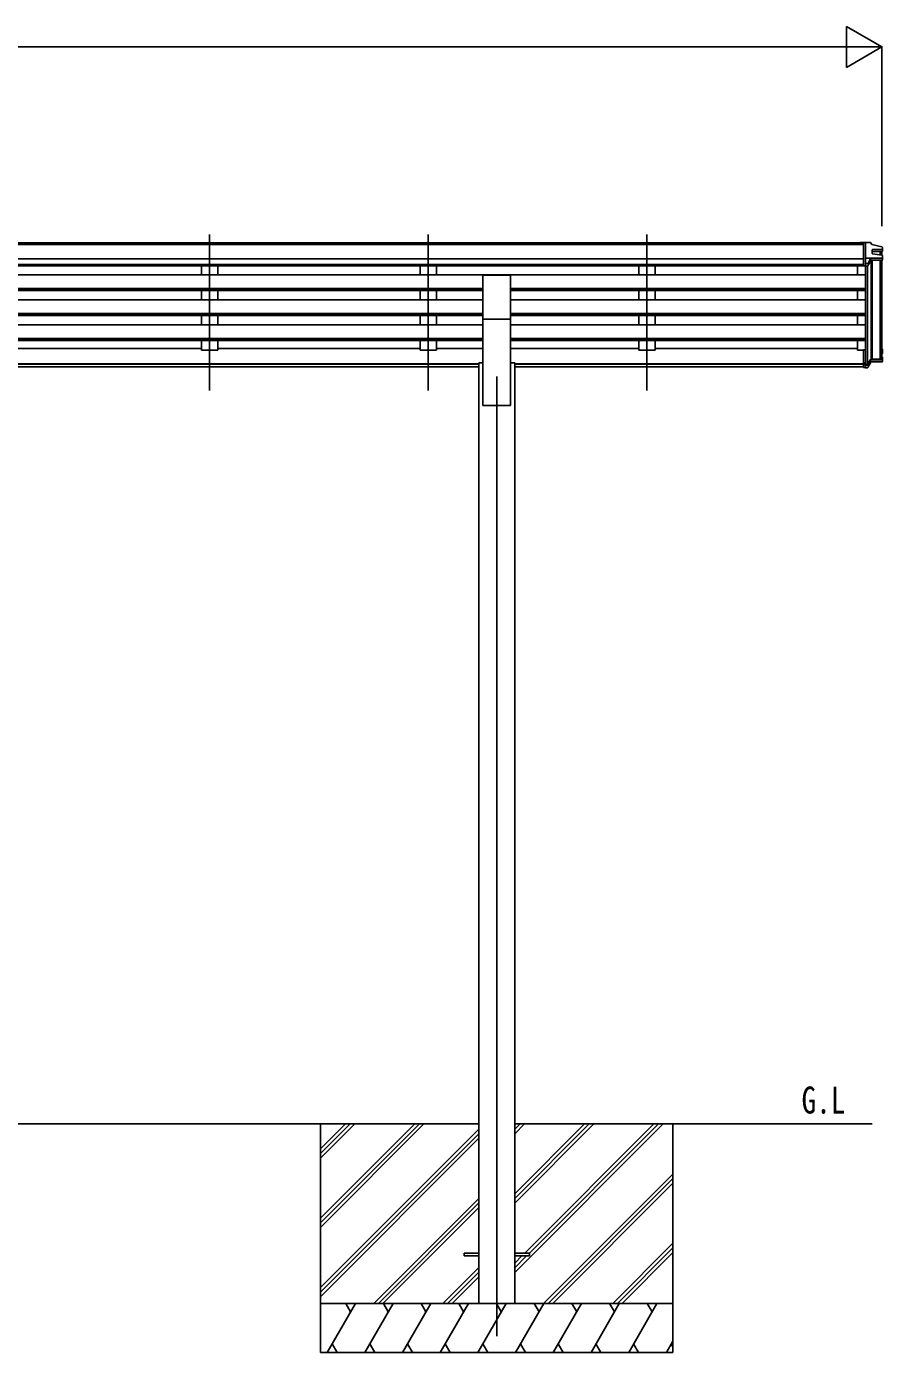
# Model space of a CAD drawing. Units: millimetres, scale not verified. Extents: x -10512 to 10512, y -7425 to 7425.
# Drawn here: x -513 to 2110, y -4212 to -152 of the extents above; entities that cross this region are included whole.
import ezdxf
from ezdxf.enums import TextEntityAlignment as Align

# ---------------------------------------------------------------- set-up
doc = ezdxf.new("R2010")
doc.units = ezdxf.units.MM
doc.header["$LTSCALE"] = 40
for name, color, linetype in [('0-2_USER1', 3, 'Continuous'), ('0-3_YKK_12', 2, 'Continuous'), ('0-4_YKK_13', 4, 'Continuous'), ('0-5_YKK_A1', 4, 'Continuous'), ('0-6_YKK_D', 6, 'Continuous')]:
    doc.layers.add(name, color=color, linetype=linetype)
doc.styles.add('ＭＳ ゴシック', font='')
doc.styles.get('ＭＳ ゴシック').set_extended_font_data('MS Gothic')

msp = doc.modelspace()

# ---------------------------------------------------------------- linework, layer by layer
at = {"layer": '0-3_YKK_12'}
for p, q in [((47.55, -789.39), (47.55, -1266.9)), ((47.55, -789.39), (47.55, -1266.9)), ((717.55, -789.39), (717.55, -1266.9)), ((717.55, -789.39), (717.55, -1266.9)), ((1387.55, -789.39), (1387.55, -1266.9)), ((1387.55, -789.39), (1387.55, -1266.9)), ((927.55, -1223.94), (927.55, -4162.5))]:
    msp.add_line(p, q, dxfattribs=at)
at = {"layer": '0-4_YKK_13'}
for p, q in [((2051.05, -813.36), (2041.05, -813.44)), ((2041.05, -814.96), (2041.05, -813.44)), ((2069.55, -813.36), (2051.05, -813.36)), ((2057.55, -886.08), (2057.55, -813.36)), ((2069.55, -813.36), (2071.88, -813.5)), ((2072.64, -813.92), (2076.71, -819.73)), ((2107.55, -827.29), (2076.71, -819.73)), ((2078.4, -847.12), (2078.4, -835.96)), ((2107.55, -841.49), (2078.4, -841.49)), ((2107.55, -852.06), (2079.26, -848.11)), ((2107.55, -834.96), (2079.4, -834.96)), ((2107.55, -827.29), (2107.65, -827.3)), ((2107.55, -852.06), (2107.65, -852.07)), ((2109.55, -839.54), (2109.55, -829.29)), ((2057.55, -861.69), (2107.55, -861.69)), ((2063.56, -877.96), (2057.55, -877.96)), ((2063.11, -886.08), (2057.55, -886.08)), ((2073.33, -862.21), (2065.32, -876.92)), ((2107.55, -868.06), (2075.16, -868.06)), ((2109.55, -866.07), (2109.55, -854.05)), ((885.05, -1048.56), (885.05, -913.34)), ((885.05, -913.34), (970.05, -913.34)), ((970.05, -1048.56), (970.05, -913.34)), ((885.05, -1048.56), (970.05, -1048.56)), ((2051.05, -1142.51), (2051.05, -1196.55)), ((2051.05, -1142.51), (2057.55, -1142.51)), ((2057.55, -1197.29), (2057.55, -1142.51)), ((2072.44, -1171.92), (2064, -1187.42)), ((2073.33, -1173.41), (2065.32, -1188.13)), ((2107.55, -1171.4), (2073.32, -1171.4)), ((2107.55, -1172.89), (2074.21, -1172.89)), ((2107.55, -1138.5), (2107.65, -1138.51)), ((2107.55, -1139.99), (2107.58, -1140)), ((2107.55, -1140.52), (2107.58, -1140.52)), ((2107.55, -1163.27), (2107.65, -1163.27)), ((2107.55, -1164.76), (2107.58, -1164.76)), ((2107.55, -1165.28), (2107.58, -1165.28)), ((2108.05, -1140.49), (2108.05, -1146.14)), ((2108.05, -1165.26), (2108.05, -1170.9)), ((2109.55, -1152.7), (2109.55, -1140.49)), ((2109.55, -1177.27), (2109.55, -1165.26)), ((2051.05, -1182.65), (2057.55, -1182.65)), ((2051.05, -1187.53), (2057.55, -1187.53)), ((2051.05, -1196.55), (2057.55, -1196.55)), ((2063.56, -1189.17), (2057.55, -1189.17)), ((2063.11, -1197.29), (2057.55, -1197.29)), ((2063.56, -1187.68), (2057.73, -1187.68)), ((2107.55, -1179.26), (2075.16, -1179.26)), ((827.55, -3908), (827.55, -3917)), ((872.55, -3908), (827.55, -3908)), ((872.55, -3917), (827.55, -3917)), ((1027.55, -3908), (982.55, -3908)), ((1027.55, -3917), (982.55, -3917)), ((1027.55, -3908), (1027.55, -3917))]:
    msp.add_line(p, q, dxfattribs=at)
msp.add_lwpolyline([(2051.05, -813.36), (2051.05, -885.34), (2057.55, -885.34)], dxfattribs=at)
for centre, radius, start, end in [((2071.82, -814.5), 1, 35, 86.5), ((2079.4, -835.96), 1, 90, 180), ((2079.4, -847.12), 1, 180, 262.04274), ((2107.56, -832.97), 2, 269.84307, 359.8422), ((2107.58, -839.52), 1.98, 269.27462, 359.46746), ((2107.56, -829.29), 1.99, 0.1468, 87.16754), ((2107.56, -854.06), 1.99, 0.1468, 87.16754), ((2063.11, -884.08), 2, 270, 329.93234), ((2063.56, -875.96), 2, 269.9369, 331.34316), ((2074.21, -862.69), 1, 90, 151.42443), ((2075.16, -869.06), 1, 90, 150.49018), ((2107.56, -859.69), 2, 269.84307, 359.8422), ((2107.56, -866.06), 2, 269.84307, 359.8422), ((2073.32, -1172.4), 1, 90, 151.42443), ((2074.21, -1173.89), 1, 90, 151.42443), ((2107.56, -1146.13), 2, 269.84307, 359.8422), ((2107.55, -1146.14), 0.499, 269.84307, 359.8422), ((2107.58, -1152.68), 1.98, 269.27462, 359.46746), ((2107.55, -1170.9), 0.499, 269.84307, 359.8422), ((2107.56, -1170.9), 2, 269.84307, 359.8422), ((2107.56, -1177.27), 2, 269.84307, 359.8422), ((2107.55, -1140.49), 0.498, 0.1468, 87.16754), ((2107.55, -1141.02), 0.498, 0.1468, 87.16754), ((2107.55, -1165.26), 0.498, 0.1468, 87.16754), ((2107.55, -1165.78), 0.498, 0.1468, 87.16754), ((2107.56, -1140.5), 1.99, 0.1468, 87.16754), ((2107.56, -1165.26), 1.99, 0.1468, 87.16754), ((2057.85, -1187.4), 0.298, 180.08028, 246.4037), ((2063.11, -1195.29), 2, 270, 329.93234), ((2063.56, -1187.18), 0.5, 269.9369, 331.34316), ((2063.56, -1187.17), 2, 269.9369, 331.34316), ((2075.16, -1180.26), 1, 90, 150.49018)]:
    msp.add_arc(centre, radius, start, end, dxfattribs=at)
for centre in [(2095.13, -819.07), (2095.13, -1130.28)]:
    msp.add_ellipse(centre, major_axis=(61.55, 113.97), ratio=0.043861, start_param=4.1185316, end_param=4.2870111, dxfattribs=at)
at = {"layer": '0-5_YKK_A1'}
for p, q in [((2051.05, -814.96), (-3295.95, -814.96)), ((2051.05, -820.18), (-3295.95, -820.18)), ((2102.57, -851.36), (2102.58, -841.49)), ((2105.77, -851.81), (2105.78, -841.49)), ((2107.57, -852.06), (2107.58, -841.5)), ((2051.05, -863.71), (-3295.95, -863.71)), ((2051.05, -881.56), (-3295.95, -881.56)), ((900.05, -884.81), (-3295.95, -884.81)), ((22.55, -884.81), (22.55, -913.15)), ((72.55, -884.81), (72.55, -913.15)), ((692.55, -884.81), (692.55, -913.15)), ((742.55, -884.81), (742.55, -913.15)), ((2051.05, -884.91), (900.05, -884.81)), ((1362.55, -884.81), (1362.55, -913.15)), ((1412.55, -884.81), (1412.55, -913.15)), ((2032.55, -884.81), (2032.55, -913.15)), ((2057.55, -1142.51), (2057.55, -886.08)), ((2063.55, -886.03), (2063.55, -1187.68)), ((2074.55, -868.26), (2074.55, -1171.4)), ((2077.55, -868.06), (2077.55, -1171.4)), ((2102.55, -868.06), (2102.55, -1171.4)), ((2105.75, -868.06), (2105.75, -1171.4)), ((2107.55, -868.06), (2107.55, -1171.4)), ((2057.55, -913.15), (-3302.45, -913.15)), ((885.05, -955.03), (-2129.95, -955.03)), ((885.05, -956.53), (-2129.95, -956.53)), ((885.05, -960.85), (-2129.95, -960.85)), ((22.55, -960.85), (22.55, -989.59)), ((72.55, -960.85), (72.55, -989.59)), ((692.55, -960.85), (692.55, -989.59)), ((742.55, -960.85), (742.55, -989.59)), ((970.05, -955.03), (2057.55, -955.03)), ((970.05, -956.53), (2057.55, -956.53)), ((970.05, -960.85), (2057.55, -960.85)), ((1362.55, -960.85), (1362.55, -989.59)), ((1412.55, -960.85), (1412.55, -989.59)), ((2032.55, -960.85), (2032.55, -989.59)), ((885.05, -989.59), (-2129.95, -989.59)), ((970.05, -989.59), (2057.55, -989.59)), ((885.05, -1031.47), (-2129.95, -1031.47)), ((885.05, -1032.97), (-2129.95, -1032.97)), ((885.05, -1037.28), (-2129.95, -1037.28)), ((22.55, -1037.28), (22.55, -1066.03)), ((72.55, -1037.28), (72.55, -1066.03)), ((692.55, -1037.28), (692.55, -1066.03)), ((742.55, -1037.28), (742.55, -1066.03)), ((885.05, -1048.56), (885.05, -1312.5)), ((970.05, -1031.47), (2057.55, -1031.47)), ((970.05, -1032.97), (2057.55, -1032.97)), ((970.05, -1037.28), (2057.55, -1037.28)), ((970.05, -1048.56), (970.05, -1312.5)), ((1362.55, -1037.28), (1362.55, -1066.03)), ((1412.55, -1037.28), (1412.55, -1066.03)), ((2032.55, -1066.03), (2032.55, -1037.28)), ((885.05, -1066.03), (-2129.95, -1066.03)), ((970.05, -1066.03), (2057.55, -1066.03)), ((885.05, -1107.91), (-2129.95, -1107.91)), ((885.05, -1109.4), (-2129.95, -1109.4)), ((885.05, -1113.72), (-2129.95, -1113.72)), ((22.55, -1113.72), (22.55, -1143.15)), ((72.55, -1113.72), (72.55, -1143.15)), ((692.55, -1113.72), (692.55, -1143.15)), ((742.55, -1113.72), (742.55, -1143.15)), ((970.05, -1107.91), (2057.55, -1107.91)), ((970.05, -1109.4), (2057.55, -1109.4)), ((970.05, -1113.72), (2057.55, -1113.72)), ((1362.55, -1113.72), (1362.55, -1143.15)), ((1412.55, -1113.72), (1412.55, -1143.15)), ((2032.55, -1113.72), (2032.55, -1143.15)), ((22.55, -1138.2), (-597.45, -1138.2)), ((72.55, -1143.15), (22.55, -1143.15)), ((692.55, -1138.2), (72.55, -1138.2)), ((742.55, -1143.15), (692.55, -1143.15)), ((885.05, -1138.2), (742.55, -1138.2)), ((970.05, -1138.2), (1362.55, -1138.2)), ((1412.55, -1143.15), (1362.55, -1143.15)), ((2032.55, -1138.2), (1412.55, -1138.2)), ((2032.55, -1143.15), (2051.05, -1143.15)), ((872.55, -1185.22), (-2117.45, -1185.22)), ((872.55, -1186.61), (-2117.45, -1186.61)), ((872.55, -1194.3), (-2117.45, -1194.3)), ((872.55, -1182.51), (872.55, -4062.5)), ((872.55, -1182.51), (885.05, -1182.51)), ((970.05, -1182.51), (982.55, -1182.51)), ((982.55, -1182.51), (982.55, -4062.5)), ((982.55, -1185.22), (2051.05, -1185.22)), ((982.55, -1186.61), (2051.05, -1186.61)), ((2051.05, -1194.3), (982.55, -1194.3)), ((885.05, -1312.5), (970.05, -1312.5)), ((-2117.45, -3512.5), (872.55, -3512.5)), ((387.55, -3512.5), (387.55, -4212.5)), ((387.55, -3829.63), (704.68, -3512.5)), ((387.55, -3815.49), (690.54, -3512.5)), ((387.55, -3801.34), (676.4, -3512.5)), ((387.55, -3617.5), (492.55, -3512.5)), ((387.55, -3603.36), (478.41, -3512.5)), ((387.55, -3589.21), (464.26, -3512.5)), ((387.55, -4013.47), (872.55, -3528.48)), ((982.55, -3512.5), (2077.55, -3512.5)), ((982.55, -3967.26), (1437.31, -3512.5)), ((982.55, -3755.13), (1225.18, -3512.5)), ((982.55, -3740.99), (1211.04, -3512.5)), ((982.55, -3726.85), (1196.9, -3512.5)), ((982.55, -3543), (1013.05, -3512.5)), ((982.55, -3528.86), (998.91, -3512.5)), ((982.55, -3514.71), (984.76, -3512.5)), ((1013.53, -3908), (1409.03, -3512.5)), ((1027.55, -3908.12), (1423.17, -3512.5)), ((1467.55, -3512.5), (1467.55, -4212.5)), ((387.55, -4027.62), (872.55, -3542.62)), ((387.55, -4041.76), (872.55, -3556.76)), ((1071.16, -4062.5), (1467.55, -3666.11)), ((1085.3, -4062.5), (1467.55, -3680.25)), ((1099.44, -4062.5), (1467.55, -3694.4)), ((550.66, -4062.5), (872.55, -3740.61)), ((564.8, -4062.5), (872.55, -3754.75)), ((578.94, -4062.5), (872.55, -3768.89)), ((1283.29, -4062.5), (1467.55, -3878.24)), ((1297.43, -4062.5), (1467.55, -3892.38)), ((982.55, -3938.98), (1004.53, -3917)), ((982.55, -3953.12), (1018.67, -3917)), ((1311.58, -4062.5), (1467.55, -3906.53)), ((762.79, -4062.5), (872.55, -3952.74)), ((776.93, -4062.5), (872.55, -3966.88)), ((791.08, -4062.5), (872.55, -3981.03)), ((1467.55, -4062.5), (387.55, -4062.5)), ((408.16, -4212.5), (494.76, -4062.5)), ((479.76, -4088.48), (464.76, -4062.5)), ((523.63, -4212.5), (610.23, -4062.5)), ((595.23, -4088.48), (580.23, -4062.5)), ((639.1, -4212.5), (725.7, -4062.5)), ((710.7, -4088.48), (695.7, -4062.5)), ((754.57, -4212.5), (841.17, -4062.5)), ((826.17, -4088.48), (811.17, -4062.5)), ((870.04, -4212.5), (956.64, -4062.5)), ((941.64, -4088.48), (926.64, -4062.5)), ((985.51, -4212.5), (1072.11, -4062.5)), ((1057.11, -4088.48), (1042.11, -4062.5)), ((1100.98, -4212.5), (1187.58, -4062.5)), ((1172.58, -4088.48), (1157.58, -4062.5)), ((1216.45, -4212.5), (1303.05, -4062.5)), ((1273.05, -4062.5), (1288.05, -4088.48)), ((1331.92, -4212.5), (1418.52, -4062.5)), ((1388.52, -4062.5), (1403.52, -4088.48)), ((1447.39, -4212.5), (1467.55, -4177.58)), ((387.55, -4212.5), (1467.55, -4212.5)), ((423.15, -4186.52), (438.15, -4212.5)), ((538.62, -4186.52), (553.62, -4212.5)), ((654.09, -4186.52), (669.09, -4212.5)), ((769.56, -4186.52), (784.56, -4212.5)), ((885.04, -4186.52), (900.04, -4212.5)), ((1000.51, -4186.52), (1015.5, -4212.5)), ((1115.98, -4186.52), (1130.97, -4212.5)), ((1231.45, -4186.52), (1246.44, -4212.5)), ((1346.92, -4186.52), (1361.91, -4212.5)), ((1462.39, -4186.52), (1467.55, -4195.46))]:
    msp.add_line(p, q, dxfattribs=at)
at = {"layer": '0-6_YKK_D'}
for p, q in [((2107.55, -214.96), (1999.3, -152.46)), ((1999.3, -152.46), (1999.3, -277.46)), ((-3227.45, -214.96), (1982.55, -214.96)), ((2107.55, -214.96), (1891.04, -214.96)), ((2107.55, -214.96), (1999.3, -277.46)), ((2107.55, -763.36), (2107.55, -213.96))]:
    msp.add_line(p, q, dxfattribs=at)

# ---------------------------------------------------------------- texts
at = {"layer": '0-2_USER1', "style": 'ＭＳ ゴシック', "width": 0.8}
msp.add_text('G.L', height=82.48, dxfattribs=at).set_placement((1861.5, -3505.5), align=Align.BOTTOM_LEFT)

doc.saveas('drawing.dxf')
